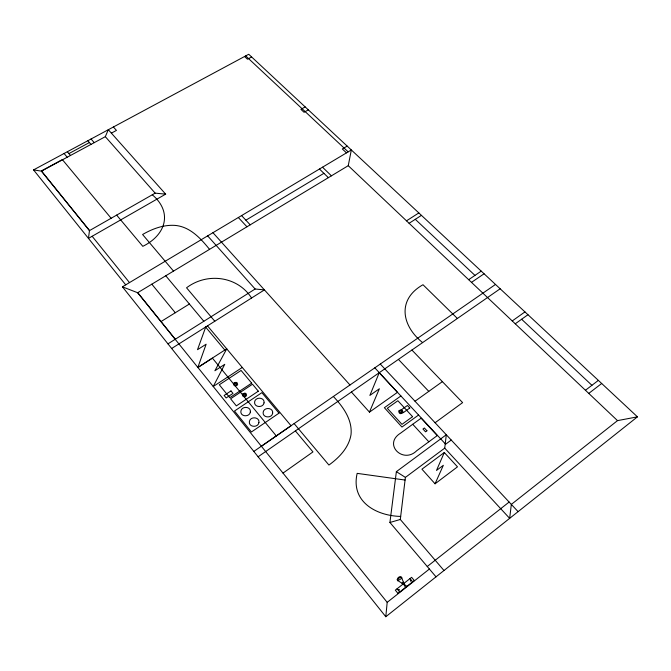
<?xml version="1.0" encoding="UTF-8"?>
<svg xmlns="http://www.w3.org/2000/svg" width="671" height="671" viewBox="0 0 671 671"><rect width="100%" height="100%" fill="white"/><g stroke="black" fill="none" stroke-linecap="round" stroke-linejoin="round"><path stroke-width="1.01" d="M125.72 284.848L33.55 169.897L248.731 54.267L637.45 416.842L385.8 616.733L387.184 602.348L137.656 292.732L122.424 286.819L351.336 149.969L348.249 165.678L137.656 292.732M443.984 570.509L400.31 519.48L405.401 477.391L444.73 448.136L446.307 434.749L396.368 471.654L389.926 522.474L436.016 576.842M41.443 171.147L89.461 230.623L88.463 238.381L165.662 194.145L108.308 129.696L105.322 136.666L41.443 171.147L33.55 169.897M205.754 326.953L197.509 349.7L206.14 344.198L197.853 367.431L226.714 348.819M369.427 412.111L379.358 388.769L369.872 395.42L379.232 372.715L397.45 392.35L369.461 412.145L351.419 392.023M444.294 452.522L436.502 470.43L443.33 465.305L435.06 483.799L421.942 469.188L444.294 452.522L457.496 466.84L435.06 483.799M226.739 348.853L214.896 370.744L224.751 364.336L213.235 386.513L242.298 367.448M387.184 602.348L429.398 569.042M637.45 416.842L617.513 420.625L511.336 504.399L509.65 518.356L444.73 448.136M402.004 583.25L403.397 582.151M402.826 584.248L395.32 590.161L397.962 593.399L414.284 580.524L411.625 577.328L404.227 583.149M427.259 566.509L509.138 502.051M585.447 390.262L598.364 380.382M588.769 393.399L601.694 383.485M451.248 440.05L445.645 444.21L374.804 367.834M412.732 424.265L400.662 433.089C382.562 444.185 403.086 464.265 416.657 450.769L437.257 435.588L421.12 418.192L412.732 424.265L428.828 441.795M435.11 422.722L462.621 402.617L411.902 350.044M418.578 415.03L401.963 427.041L384.382 407.7L400.906 395.974M415.039 401.216L442.382 381.64M515.253 323.799L527.968 314.724M512.241 320.948L524.948 311.906M283.011 473.097L312.954 451.918L295.383 430.916M258.109 456.783L500.155 288.782M253.831 451.424L495.508 284.445M261.388 446.265L291.071 425.758L207.498 325.854M468.66 279.681L481.224 271.126M471.495 282.374L484.076 273.776M197.911 367.507L212.422 358.155L276.276 435.907M409.1 223.292L421.447 215.366M406.5 220.826L418.838 212.933M171.659 348.492L264.424 289.897L255.131 289.008L167.951 343.854M161.04 321.56L189.381 304.013M245.88 220.189L323.9 173.328M347.175 146.085L342.319 148.979L346.471 152.871M308.333 109.859L304.064 112.3L300.91 109.339L305.171 106.907M89.461 230.623L155.16 193.147L165.662 194.145M251.633 56.976L247.465 59.224L244.563 56.507M111.378 133.143L116.444 130.409L113.365 126.97M68.912 153.592L89.419 142.546M389.926 522.474L400.31 519.48M405.083 480.05L357.165 473.365C350.556 501.732 376.263 515.84 400.679 516.427M401.619 410.979L399.874 411.055L399.748 412.313L401.443 412.766L401.895 411.273M396.368 471.654L405.401 477.391M245.678 55.903L348.157 151.864M415.29 219.316L474.959 275.395M521.627 319.253L591.923 385.305M348.249 165.678L617.513 420.625M322.508 167.196L331.424 175.819M319.463 169.025L328.371 177.664M457.379 318.473L422.998 284.739C396.871 299.417 401.577 325.812 422.621 342.596M398.423 359.396L428.786 391.378M380.289 364.051L518.096 511.646M241.577 215.584L250.208 224.827M238.339 217.521L246.953 226.79M212.95 232.694L349.985 384.986M207.649 235.873L255.131 289.008M209.553 249.36C200.688 238.39 189.935 226.605 174.93 225.389C163.464 224.642 152.359 228.845 142.588 234.506L173.512 271.101M251.566 298.016C237.475 275.982 206.928 272.258 186.555 287.8L214.795 321.241M105.322 136.666L155.16 193.147M333.353 396.477C343.082 406.735 352.527 419.685 351.025 434.59C348.903 447.599 339.224 457.622 328.924 465.045L294.116 423.586M152.292 194.775C173.11 212.413 165.594 235.244 142.814 246.332L116.653 215.114M91.038 138.981L94.234 142.655M87.826 140.709L91.013 144.391M67.335 151.73L70.489 155.471M64.072 153.483L67.209 157.24M165.745 275.756L203.833 321.283M205.611 327.045L224.81 350.052M111.134 218.26L62.361 159.614L41.392 170.929L89.553 230.572M409.989 578.62L412.648 581.816M406.878 586.362C402.734 584.332 403.237 579.442 400.906 576.725L399.547 576.716L398.197 577.597L397.089 579.71C399.337 582.537 404.252 583.015 405.477 587.469M151.814 284.16L175.282 312.736M397.081 588.769L399.681 592.04M137.74 292.648L175.29 339.241M92.153 236.276L129.486 282.6M122.424 286.819L385.8 616.733M397.677 580.725C407.087 576.171 397.718 576.095 397.677 580.725M272.669 413.219C271.856 418.629 262.26 417.924 263.166 412.179C264.005 406.802 273.542 407.498 272.669 413.219M258.922 422.587C258.1 428.039 248.413 427.343 249.386 421.531C250.241 416.104 259.862 416.792 258.922 422.587M264.055 402.852C263.217 408.178 253.722 407.523 254.619 401.828C255.475 396.544 264.919 397.182 264.055 402.852M250.358 412.095C249.511 417.463 239.924 416.825 240.889 411.063C241.761 405.729 251.29 406.358 250.358 412.095M399.17 410.509L398.7 411.566L399.43 413.227L400.637 413.68L402.483 413.076L402.944 412.019L402.214 410.367L401.006 409.914L399.17 410.509M410.87 580.943C409.243 580.901 412.246 579.409 410.87 580.943M243.674 394.238L243.674 395.747L245.385 395.664L245.385 394.154L243.674 394.238M243.036 393.701L242.483 394.733L243.028 396.343L244.169 396.779L246.022 396.2L246.584 395.169L246.022 393.558L244.89 393.122L243.036 393.701M234.791 383.426L234.775 384.919L236.469 384.835L236.486 383.342L234.791 383.426M234.154 382.898L233.6 383.913L234.137 385.506L235.261 385.934L237.106 385.364L237.668 384.349L237.123 382.755L235.999 382.327L234.154 382.898M398.859 589.608C397.333 591.034 400.52 589.843 398.859 589.608M426.932 430.774L425.515 431.814L422.956 429.037L424.374 428.006L426.932 430.774M412.581 416.683L401.963 424.349L387.301 408.253L397.869 400.738L412.581 416.683M409.78 408.01L403.271 412.682L400.923 410.124L407.431 405.469L409.78 408.01M279.002 413.16L251.424 431.99L234.506 411.021L261.875 392.661L279.002 413.16M258.31 391.185L236.351 405.88L230.598 398.784L252.497 384.223L258.31 391.185M251.675 383.149L229.784 397.693L219.3 384.76L241.09 370.451L251.675 383.149M230.983 390.925L224.131 395.462L226.144 397.945L233.005 393.399L230.983 390.925"/></g></svg>
